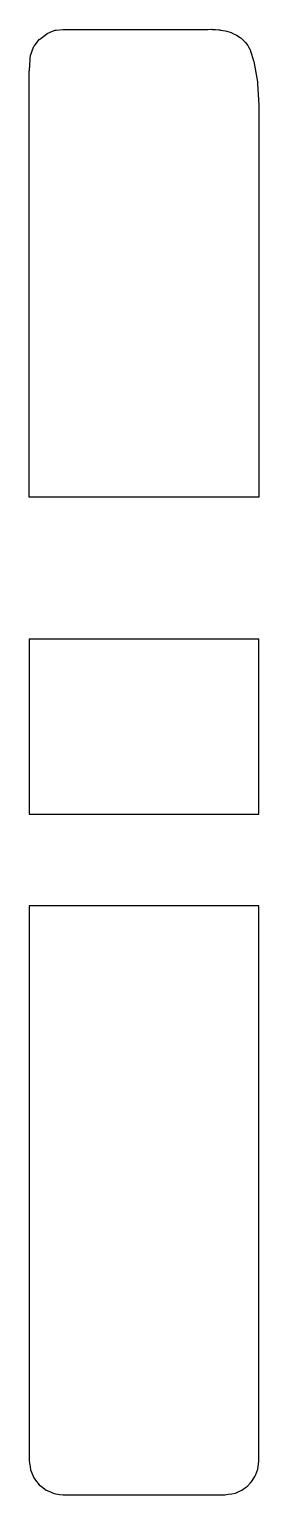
# Model space of a CAD drawing. Header units: metres. Extents: x 2.4 to 16, y -16 to 71.
import ezdxf

# ---------------------------------------------------------------- set-up
doc = ezdxf.new("R2010")
doc.units = ezdxf.units.M

msp = doc.modelspace()

# ---------------------------------------------------------------- linework, layer by layer
for p, q in [((3.018, 70.398), (3.332, 70.636)), ((3.332, 70.636), (3.452, 70.727)), ((3.452, 70.727), (3.778, 70.861)), ((3.778, 70.861), (3.934, 70.919)), ((3.934, 70.919), (3.999, 70.928)), ((3.999, 70.928), (4.4, 70.961)), ((4.4, 70.961), (8.104, 70.961)), ((8.104, 70.961), (13, 70.961)), ((13, 70.961), (13.199, 70.975)), ((13.199, 70.975), (13.213, 70.975)), ((13.213, 70.975), (13.238, 70.973)), ((13.238, 70.973), (13.441, 70.962)), ((13.441, 70.962), (13.646, 70.943)), ((13.646, 70.943), (13.702, 70.938)), ((13.702, 70.938), (13.744, 70.933)), ((13.744, 70.933), (14.02, 70.881)), ((14.02, 70.881), (14.106, 70.861)), ((14.106, 70.861), (14.361, 70.777)), ((14.361, 70.777), (14.416, 70.759)), ((14.416, 70.759), (14.438, 70.75)), ((14.438, 70.75), (14.678, 70.629)), ((14.678, 70.629), (14.896, 70.482)), ((14.896, 70.482), (14.955, 70.444)), ((2.473, 69.418), (2.651, 69.908)), ((2.651, 69.908), (2.673, 69.962)), ((2.673, 69.962), (2.698, 69.993)), ((2.698, 69.993), (2.99, 70.364)), ((2.99, 70.364), (3.018, 70.398)), ((14.955, 70.444), (15.034, 70.375)), ((15.034, 70.375), (15.173, 70.238)), ((15.173, 70.238), (15.21, 70.186)), ((15.21, 70.186), (15.349, 70.008)), ((15.349, 70.008), (15.408, 69.895)), ((15.408, 69.895), (15.487, 69.761)), ((15.487, 69.761), (15.518, 69.68)), ((15.518, 69.68), (15.574, 69.502)), ((2.403, 68.542), (2.445, 69.17)), ((2.445, 69.17), (2.454, 69.265)), ((2.454, 69.265), (2.473, 69.418)), ((15.574, 69.502), (15.7, 69.105)), ((15.7, 69.105), (15.71, 69.057)), ((15.71, 69.057), (15.921, 67.853)), ((2.4, 68.49), (2.403, 68.542)), ((2.4, 68.188), (2.4, 68.49)), ((2.4, 51.883), (2.4, 68.188)), ((15.921, 67.853), (15.93, 67.735)), ((15.93, 67.735), (16, 66.49)), ((16, 66.49), (16, 65.663)), ((16, 66.49), (16, 66.49)), ((16, 65.663), (16, 62.427)), ((16, 62.427), (16, 49.579)), ((2.4, 49.579), (2.4, 51.883)), ((2.4, 47.454), (2.4, 49.579)), ((16, 49.579), (16, 47.454)), ((2.4, 43.437), (2.4, 47.454)), ((16, 47.454), (16, 43.437)), ((2.4, 43.308), (2.4, 43.437)), ((2.4, 43.204), (2.4, 43.308)), ((2.766, 43.204), (2.4, 43.204)), ((16, 43.204), (2.766, 43.204)), ((16, 43.437), (16, 43.204)), ((15.634, 34.777), (2.4, 34.777)), ((2.4, 34.777), (2.4, 34.65)), ((2.4, 34.65), (2.4, 34.544)), ((2.4, 34.544), (2.4, 30.48)), ((16, 34.777), (15.634, 34.777)), ((16, 34.544), (16, 34.777)), ((16, 34.078), (16, 34.544)), ((16, 27.616), (16, 34.078)), ((2.4, 30.48), (2.4, 27.616)), ((2.4, 27.616), (2.4, 26.147)), ((16, 24.384), (16, 27.616)), ((2.4, 26.147), (2.4, 24.384)), ((2.4, 24.384), (10.926, 24.384)), ((10.926, 24.384), (16, 24.384)), ((16, 24.384), (16, 24.384)), ((7.474, 18.955), (2.4, 18.955)), ((2.4, 18.955), (2.4, 17.519)), ((16, 18.955), (7.474, 18.955)), ((16, 15.724), (16, 18.955)), ((2.4, 17.519), (2.4, 15.724)), ((2.4, 15.724), (2.4, 13.506)), ((16, 13.506), (16, 15.724)), ((2.4, 13.506), (2.4, 10.781)), ((16, 8.733), (16, 13.506)), ((2.4, 10.781), (2.4, 8.928)), ((2.4, 8.928), (2.4, 6.099)), ((16, 7.196), (16, 8.733)), ((16, -8.457), (16, 7.196)), ((2.4, 6.099), (2.4, 5.955)), ((2.4, 5.955), (2.4, 2.2)), ((2.4, 2.2), (2.4, 1.973)), ((2.4, 1.973), (2.4, 1.765)), ((2.4, 1.765), (2.4, 1.592)), ((2.4, 1.592), (2.4, -8.109)), ((2.4, -8.109), (2.4, -8.449)), ((2.4, -8.449), (2.4, -8.7)), ((16, -11.583), (16, -8.457)), ((2.4, -8.7), (2.4, -13.981)), ((16, -11.762), (16, -11.583)), ((16, -11.957), (16, -11.762)), ((16, -12.154), (16, -11.957)), ((16, -12.292), (16, -12.154)), ((16, -12.423), (16, -12.292)), ((16, -12.61), (16, -12.423)), ((16, -12.736), (16, -12.61)), ((16, -12.61), (16, -12.61)), ((16, -12.903), (16, -12.736)), ((16, -13.04), (16, -12.903)), ((16, -14), (16, -13.04)), ((2.4, -13.981), (2.4, -14)), ((2.4, -14), (2.445, -14.341)), ((2.445, -14.341), (2.468, -14.518)), ((2.468, -14.518), (2.531, -14.67)), ((2.531, -14.67), (2.668, -15)), ((15.826, -14.797), (15.942, -14.478)), ((15.942, -14.478), (15.974, -14.299)), ((15.974, -14.299), (15.987, -14.212)), ((15.987, -14.212), (16, -14)), ((2.668, -15), (2.768, -15.131)), ((2.768, -15.131), (2.986, -15.414)), ((2.986, -15.414), (3.117, -15.515)), ((3.117, -15.515), (3.401, -15.733)), ((15.001, -15.731), (15.213, -15.581)), ((15.213, -15.581), (15.335, -15.487)), ((15.335, -15.487), (15.524, -15.291)), ((15.524, -15.291), (15.611, -15.178)), ((15.611, -15.178), (15.776, -14.918)), ((15.776, -14.918), (15.826, -14.797)), ((3.401, -15.733), (3.554, -15.796)), ((3.554, -15.796), (3.882, -15.932)), ((3.882, -15.932), (3.964, -15.943)), ((3.964, -15.943), (4.202, -15.983)), ((4.202, -15.983), (4.4, -16)), ((4.4, -16), (12.158, -16)), ((12.158, -16), (14, -16)), ((14, -16), (14.199, -15.974)), ((14.199, -15.974), (14.4, -15.957)), ((14.4, -15.957), (14.62, -15.9)), ((14.62, -15.9), (14.785, -15.832)), ((14.785, -15.832), (15.001, -15.731))]:
    msp.add_line(p, q)

doc.saveas('drawing.dxf')
